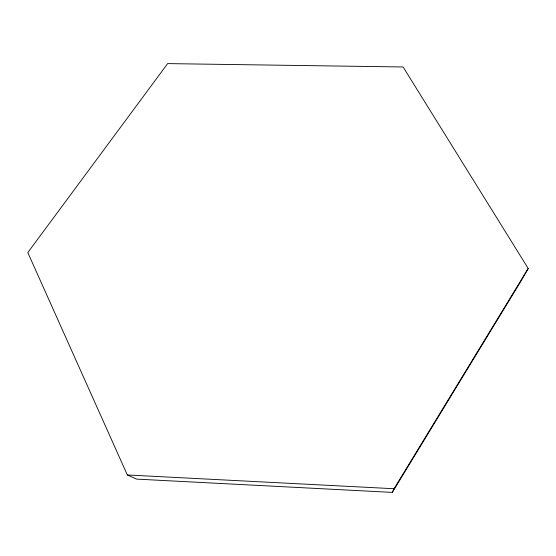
<?xml version="1.0" encoding="UTF-8"?>
<svg xmlns="http://www.w3.org/2000/svg" width="556" height="556" viewBox="0 0 556 556"><rect width="100%" height="100%" fill="white"/><g stroke="black" fill="none" stroke-linecap="round" stroke-linejoin="round"><path stroke-width="0.83" d="M392.314 492.394L394.03 488.731L528.2 268.465L403.1 66.97L167.641 63.606L27.8 252.577L127.338 474.97L136.651 479.112L392.314 492.394L521.208 280.745L528.2 268.465M127.338 474.97L394.03 488.731"/></g></svg>
